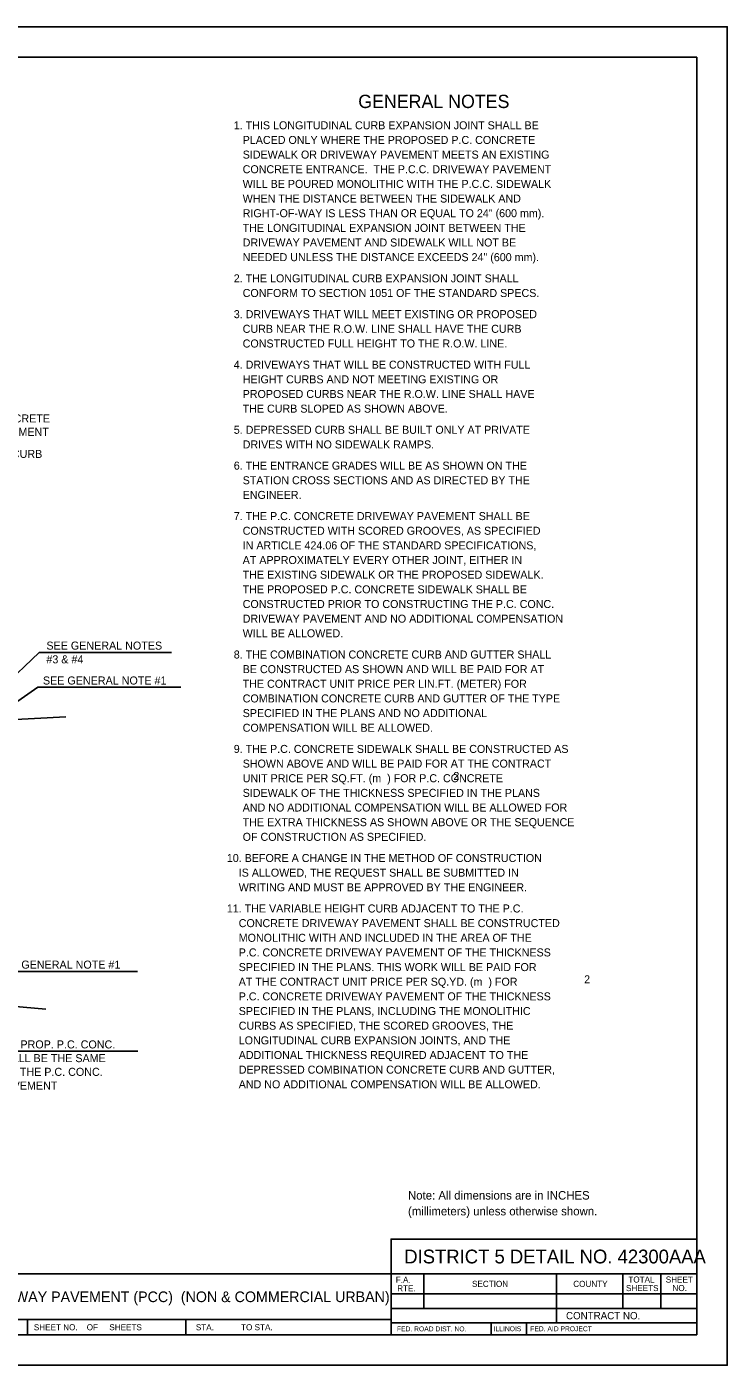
# Model space of a CAD drawing. Extents: x 99424 to 100105, y 99782 to 100236.
# Drawn here: x 99874.3 to 100104.6, y 99796.5 to 100236.5 of the extents above; entities that cross this region are included whole.
import ezdxf

# ---------------------------------------------------------------- set-up
doc = ezdxf.new("R2010")
doc.units = 0
for name, color, linetype in [('Design_PR_Roadway Dimensions', 7, 'Continuous'), ('Design_PR_Roadway Notes', 7, 'Continuous'), ('Level 4', 7, 'Continuous'), ('Level 43', 7, 'Continuous'), ('Sheets_50 Reference Boundary', 7, 'Continuous'), ('Sheets_General Details', 7, 'Continuous'), ('Sheets_Printer Plotting Border', 7, 'Continuous'), ('Topo_Water Features', 7, 'Continuous')]:
    doc.layers.add(name, color=color, linetype=linetype)

msp = doc.modelspace()

# ---------------------------------------------------------------- linework, layer by layer
at = {"layer": 'Design_PR_Roadway Notes'}
for p, q in [((99866.42, 100019.44), (99878.38, 100030.8)), ((99878.38, 100030.8), (99921.82, 100030.8)), ((99862.14, 100008.37), (99877.97, 100019.35)), ((99877.97, 100019.35), (99924.93, 100019.35)), ((99863.2, 99925.96), (99910.64, 99925.96))]:
    msp.add_line(p, q, dxfattribs=at)
at = {"layer": 'Level 4'}
for p, q in [((99862.14, 100008.37), (99887.09, 100009.67)), ((99855.98, 99915.72), (99880.6, 99913.56))]:
    msp.add_line(p, q, dxfattribs=at)
at = {"layer": 'Level 43'}
msp.add_line((99840.6, 99899.71), (99910.76, 99899.71), dxfattribs=at)
at = {"layer": 'Sheets_50 Reference Boundary'}
msp.add_lwpolyline([(99464.57, 100226.49), (100094.57, 100226.49), (100094.57, 99826.49), (99464.57, 99826.49)], close=True, dxfattribs=at)
at = {"layer": 'Sheets_General Details'}
for p, q in [((100104.57, 100236.49), (99424.57, 100236.49)), ((100104.57, 99796.49), (100104.57, 100236.49)), ((99464.57, 99826.49), (100094.57, 99826.49)), ((99994.05, 99826.49), (99994.05, 99806.49)), ((100004.85, 99826.49), (100004.85, 99815.19)), ((100048.45, 99826.49), (100048.45, 99810.39)), ((100070.3, 99826.49), (100070.3, 99815.19)), ((100082.71, 99826.49), (100082.71, 99815.19)), ((99994.05, 99819.99), (100094.57, 99819.99)), ((99994.05, 99815.19), (100094.57, 99815.19)), ((99840.05, 99811.49), (99994.05, 99811.49)), ((99874.57, 99811.49), (99874.57, 99806.49)), ((99926.57, 99811.49), (99926.57, 99806.49)), ((99994.05, 99810.39), (100094.57, 99810.39)), ((100027, 99810.39), (100027, 99806.49)), ((100038.6, 99810.39), (100038.6, 99806.49)), ((100104.57, 99796.49), (99424.57, 99796.49))]:
    msp.add_line(p, q, dxfattribs=at)
for points in [[(99464.57, 100226.49), (100094.57, 100226.49), (100094.57, 99806.49), (99464.57, 99806.49)], [(99994.05, 99826.49), (100094.57, 99826.49), (100094.57, 99837.98), (99994.05, 99837.98)]]:
    msp.add_lwpolyline(points, close=True, dxfattribs=at)
at = {"layer": 'Sheets_Printer Plotting Border'}
msp.add_lwpolyline([(99424.57, 99796.49), (100104.57, 99796.49), (100104.57, 100236.49), (99424.57, 100236.49)], close=True, dxfattribs=at)

# ---------------------------------------------------------------- texts
at = {"layer": 'Design_PR_Roadway Dimensions'}
for s, p in [('THICKNESS OF PROP. P.C. CONC.', (99845.13, 99900.64)), ('SIDEWALK SHALL BE THE SAME', (99845.13, 99896.13)), ('THICKNESS AS THE P.C. CONC.', (99845.13, 99891.62)), ('DRIVEWAY PAVEMENT', (99845.13, 99887.11))]:
    msp.add_text(s, height=2.64, dxfattribs=at).set_placement(p)
at = {"layer": 'Design_PR_Roadway Notes'}
for s, height, p in [('GENERAL NOTES', 4.3718, (99983.26, 100209.77)), ('1. THIS LONGITUDINAL CURB EXPANSION JOINT SHALL BE', 2.6304, (99942.34, 100202.79)), ('   PLACED ONLY WHERE THE PROPOSED P.C. CONCRETE', 2.6304, (99942.34, 100197.97)), ('   SIDEWALK OR DRIVEWAY PAVEMENT MEETS AN EXISTING', 2.6304, (99942.34, 100193.16)), ('   CONCRETE ENTRANCE.  THE P.C.C. DRIVEWAY PAVEMENT', 2.6304, (99942.34, 100188.34)), ('   WILL BE POURED MONOLITHIC WITH THE P.C.C. SIDEWALK', 2.6304, (99942.34, 100183.52)), ('   WHEN THE DISTANCE BETWEEN THE SIDEWALK AND', 2.6304, (99942.34, 100178.71)), ('   RIGHT-OF-WAY IS LESS THAN OR EQUAL TO 24" (600 mm).', 2.6304, (99942.34, 100173.89)), ('   THE LONGITUDINAL EXPANSION JOINT BETWEEN THE', 2.6304, (99942.34, 100169.07)), ('   DRIVEWAY PAVEMENT AND SIDEWALK WILL NOT BE', 2.6304, (99942.34, 100164.26)), ('   NEEDED UNLESS THE DISTANCE EXCEEDS 24" (600 mm).', 2.6304, (99942.34, 100159.44)), ('2. THE LONGITUDINAL CURB EXPANSION JOINT SHALL', 2.6304, (99942.34, 100152.47)), ('   CONFORM TO SECTION 1051 OF THE STANDARD SPECS.', 2.6304, (99942.34, 100147.66)), ('3. DRIVEWAYS THAT WILL MEET EXISTING OR PROPOSED', 2.6304, (99942.34, 100140.7)), ('   CURB NEAR THE R.O.W. LINE SHALL HAVE THE CURB', 2.6304, (99942.34, 100135.88)), ('   CONSTRUCTED FULL HEIGHT TO THE R.O.W. LINE.', 2.6304, (99942.34, 100131.06)), ('4. DRIVEWAYS THAT WILL BE CONSTRUCTED WITH FULL', 2.6304, (99942.34, 100124.1)), ('   HEIGHT CURBS AND NOT MEETING EXISTING OR', 2.6304, (99942.34, 100119.28)), ('   PROPOSED CURBS NEAR THE R.O.W. LINE SHALL HAVE', 2.6304, (99942.34, 100114.46)), ('PROP. P.C. CONCRETE', 2.64, (99842.31, 100106.41)), ('   THE CURB SLOPED AS SHOWN ABOVE.', 2.6304, (99942.34, 100109.65)), ('DRIVEWAY PAVEMENT', 2.64, (99842.31, 100102.01)), ('5. DEPRESSED CURB SHALL BE BUILT ONLY AT PRIVATE', 2.6308, (99942.34, 100102.69)), ('   DRIVES WITH NO SIDEWALK RAMPS.', 2.6308, (99942.34, 100097.88)), ('LONGITUDINAL CURB', 2.64, (99842.31, 100094.76)), ('6. THE ENTRANCE GRADES WILL BE AS SHOWN ON THE', 2.6304, (99942.34, 100090.91)), ('   STATION CROSS SECTIONS AND AS DIRECTED BY THE', 2.6304, (99942.34, 100086.1)), ('   ENGINEER.', 2.6304, (99942.34, 100081.28)), ('7. THE P.C. CONCRETE DRIVEWAY PAVEMENT SHALL BE', 2.6304, (99942.34, 100074.32)), ('   CONSTRUCTED WITH SCORED GROOVES, AS SPECIFIED', 2.6304, (99942.34, 100069.5)), ('   IN ARTICLE 424.06 OF THE STANDARD SPECIFICATIONS,', 2.6304, (99942.34, 100064.69)), ('   AT APPROXIMATELY EVERY OTHER JOINT, EITHER IN', 2.6304, (99942.34, 100059.87)), ('   THE EXISTING SIDEWALK OR THE PROPOSED SIDEWALK.', 2.6304, (99942.34, 100055.05)), ('   THE PROPOSED P.C. CONCRETE SIDEWALK SHALL BE', 2.6304, (99942.34, 100050.24)), ('   CONSTRUCTED PRIOR TO CONSTRUCTING THE P.C. CONC.', 2.6304, (99942.34, 100045.42)), ('   DRIVEWAY PAVEMENT AND NO ADDITIONAL COMPENSATION', 2.6304, (99942.34, 100040.6)), ('   WILL BE ALLOWED.', 2.6304, (99942.34, 100035.79)), ('SEE GENERAL NOTES', 2.64, (99880.74, 100031.74)), ('#3 & #4', 2.64, (99880.74, 100027.23)), ('8. THE COMBINATION CONCRETE CURB AND GUTTER SHALL', 2.6304, (99942.34, 100028.82)), ('   BE CONSTRUCTED AS SHOWN AND WILL BE PAID FOR AT', 2.6304, (99942.34, 100024.01)), ('SEE GENERAL NOTE #1', 2.64, (99879.6, 100020.27)), ('   THE CONTRACT UNIT PRICE PER LIN.FT. (METER) FOR', 2.6304, (99942.34, 100019.19)), ('   COMBINATION CONCRETE CURB AND GUTTER OF THE TYPE', 2.6304, (99942.34, 100014.38)), ('   SPECIFIED IN THE PLANS AND NO ADDITIONAL', 2.6304, (99942.34, 100009.56)), ('   COMPENSATION WILL BE ALLOWED.', 2.6304, (99942.34, 100004.74)), ('9. THE P.C. CONCRETE SIDEWALK SHALL BE CONSTRUCTED AS', 2.6304, (99942.34, 99997.78)), ('   SHOWN ABOVE AND WILL BE PAID FOR AT THE CONTRACT', 2.6304, (99942.34, 99992.96)), ('   UNIT PRICE PER SQ.FT. (m  ) FOR P.C. CONCRETE', 2.6304, (99942.34, 99988.15)), ('   SIDEWALK OF THE THICKNESS SPECIFIED IN THE PLANS', 2.6304, (99942.34, 99983.33)), ('   AND NO ADDITIONAL COMPENSATION WILL BE ALLOWED FOR', 2.6304, (99942.34, 99978.52)), ('   THE EXTRA THICKNESS AS SHOWN ABOVE OR THE SEQUENCE', 2.6304, (99942.34, 99973.7)), ('   OF CONSTRUCTION AS SPECIFIED.', 2.6304, (99942.34, 99968.88)), ('10. BEFORE A CHANGE IN THE METHOD OF CONSTRUCTION', 2.6304, (99940.06, 99961.92)), ('    IS ALLOWED, THE REQUEST SHALL BE SUBMITTED IN', 2.6304, (99940.06, 99957.11)), ('    WRITING AND MUST BE APPROVED BY THE ENGINEER.', 2.6304, (99940.06, 99952.29)), ('11. THE VARIABLE HEIGHT CURB ADJACENT TO THE P.C.', 2.6304, (99940.06, 99945.33)), ('    CONCRETE DRIVEWAY PAVEMENT SHALL BE CONSTRUCTED', 2.6304, (99940.06, 99940.51)), ('    MONOLITHIC WITH AND INCLUDED IN THE AREA OF THE', 2.6304, (99940.06, 99935.69)), ('    P.C. CONCRETE DRIVEWAY PAVEMENT OF THE THICKNESS', 2.6304, (99940.06, 99930.88)), ('SEE GENERAL NOTE #1', 2.64, (99864.45, 99926.87)), ('    SPECIFIED IN THE PLANS. THIS WORK WILL BE PAID FOR', 2.6304, (99940.06, 99926.06)), ('    AT THE CONTRACT UNIT PRICE PER SQ.YD. (m  ) FOR', 2.6304, (99940.06, 99921.25)), ('    P.C. CONCRETE DRIVEWAY PAVEMENT OF THE THICKNESS', 2.6304, (99940.06, 99916.43)), ('    SPECIFIED IN THE PLANS, INCLUDING THE MONOLITHIC', 2.6304, (99940.06, 99911.61)), ('    CURBS AS SPECIFIED, THE SCORED GROOVES, THE', 2.6304, (99940.06, 99906.8)), ('    LONGITUDINAL CURB EXPANSION JOINTS, AND THE', 2.6304, (99940.06, 99901.98)), ('    ADDITIONAL THICKNESS REQUIRED ADJACENT TO THE', 2.6304, (99940.06, 99897.16)), ('    DEPRESSED COMBINATION CONCRETE CURB AND GUTTER,', 2.6304, (99940.06, 99892.35)), ('    AND NO ADDITIONAL COMPENSATION WILL BE ALLOWED.', 2.6304, (99940.06, 99887.53))]:
    msp.add_text(s, height=height, dxfattribs=at).set_placement(p)
at = {"layer": 'Sheets_General Details'}
for s, height, p in [('Note: All dimensions are in INCHES', 2.8003, (99999.62, 99850.95)), ('(millimeters) unless otherwise shown.', 2.8003, (99999.62, 99845.75)), ('DISTRICT 5 DETAIL NO. 42300AAA', 4.5381, (99998.39, 99829.96)), ('F.A. ', 2, (99995.6, 99823.59)), ('SECTION', 2, (100020.66, 99822.24)), ('COUNTY', 2, (100053.94, 99822.24)), ('SHEETS', 2, (100071.28, 99820.86)), ('TOTAL', 2, (100072.06, 99823.66)), ('SHEET', 2, (100084.36, 99823.66)), ('NO.', 2, (100086.56, 99820.86)), ('DRIVEWAY PAVEMENT (PCC)  (NON & COMMERCIAL URBAN)', 3.5, (99856.03, 99817.24)), ('RTE.', 2, (99996.06, 99820.79)), ('CONTRACT NO.      ', 2.4, (100051.56, 99811.59)), ('SHEET NO.    OF     SHEETS', 2, (99876.61, 99807.99)), ('STA.            TO STA.            ', 2, (99929.87, 99807.99)), ('FED. ROAD DIST. NO.  ', 1.6, (99995.99, 99807.64)), ('ILLINOIS', 1.6, (100027.78, 99807.68)), ('FED. AID PROJECT', 1.6, (100039.81, 99807.68))]:
    msp.add_text(s, height=height, dxfattribs=at).set_placement(p)
at = {"layer": 'Topo_Water Features'}
for p in [(100014.53, 99988.9), (100057.53, 99922.04)]:
    msp.add_text('2', height=2.63, dxfattribs=at).set_placement(p)

doc.saveas('drawing.dxf')
